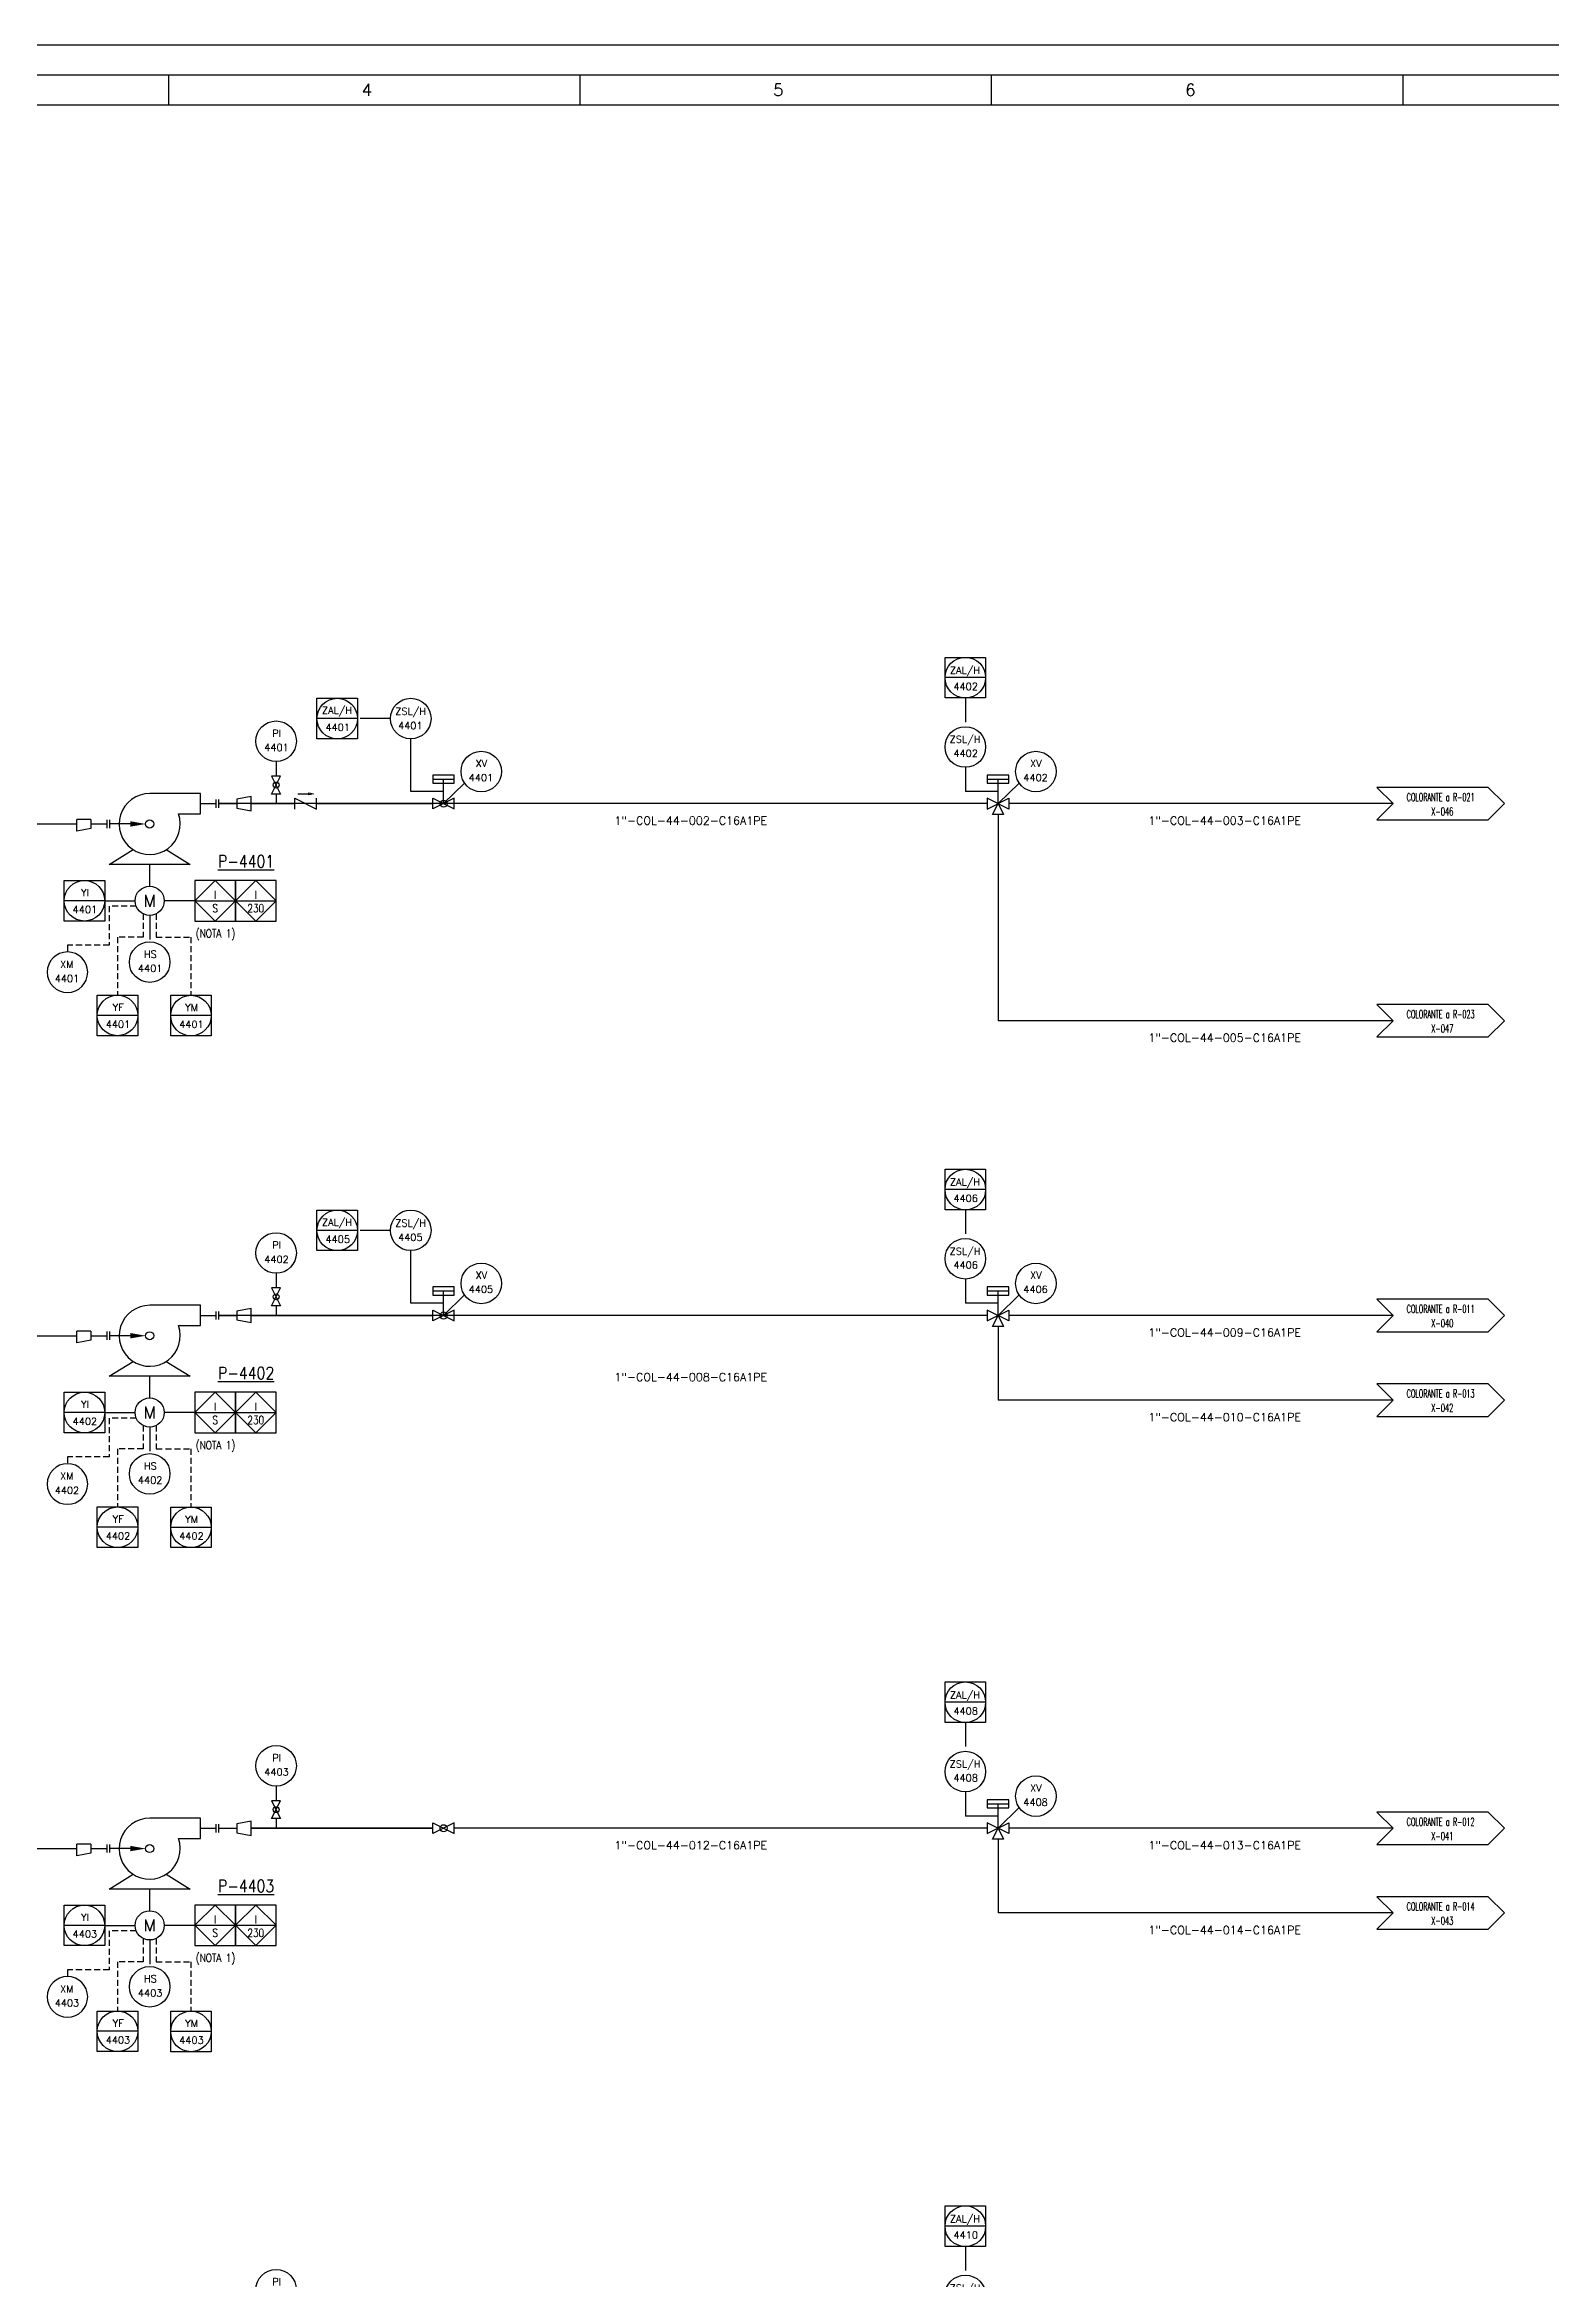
# Model space of a CAD drawing. Header units: millimetres. Extents: x -720 to -300, y -81 to 216.
# Drawn here: x -622.8 to -497.7, y 30.4 to 216.1 of the extents above; entities that cross this region are included whole.
import ezdxf
from ezdxf.enums import TextEntityAlignment as Align

# ---------------------------------------------------------------- set-up
doc = ezdxf.new("R2010")
doc.units = ezdxf.units.MM
doc.linetypes.add('TRAZOS', pattern=[0.75, 0.5, -0.25])
for name, color, linetype in [('CAJETIN', 1, 'Continuous'), ('CONEXION INTRUMENTOS', 1, 'Continuous'), ('EQUIPOS', 5, 'Continuous'), ('FORMATO', 7, 'Continuous'), ('INSTRUMENTOS', 1, 'Continuous'), ('TEX', 7, 'Continuous'), ('TEXTO-INSTRUMENTACION', 7, 'Continuous'), ('TEXTO-VALVULAS Y ACCESORIOS', 7, 'Continuous'), ('TUBERIA', 5, 'Continuous'), ('VALVULAS Y ACCESORIOS', 1, 'Continuous')]:
    doc.layers.add(name, color=color, linetype=linetype)
doc.layers.add('TUBERÍA2', color=1, linetype='TRAZOS', true_color=0xff0000)
doc.styles.add('PY', font='ROMANS.shx')
doc.styles.add('PY1', font='ROMANS.shx', dxfattribs={"width": 0.8})
doc.styles.add('TXT', font='txt')
doc.linetypes.add('SEÑAL_MECANICA2', pattern='A,4.411183,["o",PY,S=4.130212,R=360,X=0,Y=-1.374288],0.588817,-0.374158,["",PY,S=2,R=360,X=0,Y=-0.688262],-2.183682', length=7.55784)

# ---------------------------------------------------------------- blocks, each defined once
blk = doc.blocks.new('SEÑAL CIRCU MARCO')
at = {"color": 1, "linetype": 'Continuous', "ltscale": 0.5}
blk.add_line((5.7, 5.7), (-5.7, 5.7), dxfattribs=at)
at = {"color": 1, "flags": 128}
blk.add_lwpolyline([(5.7, 0), (-5.7, 0), (-5.7, 11.4), (5.7, 11.4)], close=True, dxfattribs=at)
at = {"color": 1}
blk.add_circle((0, 5.7), 5.7, dxfattribs=at)
at = {"style": 'PY'}
for tag, p in [('XXX', (0.18, 7.98)), ('YYY', (0.13, 3.24))]:
    blk.add_attdef(tag, text='', height=2, dxfattribs=at).set_placement(p, align=Align.MIDDLE)
blk = doc.blocks.new('SEÑAL CIR')
at = {"color": 1}
blk.add_circle((0, 5.7), 5.7, dxfattribs=at)
at = {"layer": 'INSTRUMENTOS', "linetype": 'Continuous', "style": 'PY', "flags": 4}
for p in [(0.18, 6.94), (0.13, 2.95)]:
    blk.add_attdef('---', text='', height=2, dxfattribs=at).set_placement(p, align=Align.CENTER)
blk = doc.blocks.new('SECUENCIA PROGRAMADA EN SISTEMA DE CONTROL PLC')
at = {"layer": 'INSTRUMENTOS'}
blk.add_line((-5, 5), (5, 5), dxfattribs=at)
at = {"layer": 'INSTRUMENTOS', "flags": 128}
for points in [[(0, 0), (-5, 5), (0, 10), (5, 5)], [(-5, 0), (5, 0), (5, 10), (-5, 10)]]:
    blk.add_lwpolyline(points, close=True, dxfattribs=at)
at = {"layer": 'TEXTO-INSTRUMENTACION', "linetype": 'Continuous', "style": 'PY1', "width": 0.8}
for tag, p in [('XXX', (0.01, 6.43)), ('YYY', (0.01, 3.17))]:
    blk.add_attdef(tag, text='', height=2, dxfattribs=at).set_placement(p, align=Align.MIDDLE_CENTER)
blk = doc.blocks.new('REDUCCION')
at = {"color": 1}
for p, q in [((0, 2), (0, -2)), ((4, 1.25), (0, 2)), ((4, -1.25), (4, 1.25)), ((0, -2), (4, -1.25))]:
    blk.add_line(p, q, dxfattribs=at)
at = {"style": 'PY1', "width": 0.8}
blk.add_attdef('.', text='', height=2, dxfattribs=at).set_placement((2, -3.65), align=Align.MIDDLE)
blk = doc.blocks.new('FLECHA')
at = {"color": 1}
blk.add_solid([(-0.88, -5), (0.87, -5), (0, 0)], dxfattribs=at)
blk = doc.blocks.new('VALVULA RETENCION')
at = {"layer": 'VALVULAS Y ACCESORIOS'}
blk.add_line((0.79, 2.4), (3.43, 2.4), dxfattribs=at)
at = {"layer": 'VALVULAS Y ACCESORIOS', "flags": 128}
blk.add_lwpolyline([(0, -1.33), (0, 1.33), (5.33, -1.33), (5.33, 1.33)], dxfattribs=at)
blk.add_lwpolyline([(4.65, 2.4), (3.43, 2.14), (3.43, 2.66)], close=True, dxfattribs=at)
at = {"layer": 'TEXTO-VALVULAS Y ACCESORIOS', "linetype": 'SEÑAL_MECANICA2', "style": 'PY1', "width": 0.8}
blk.add_attdef('REF.', text='', height=2, dxfattribs=at).set_placement((2.94, -3.07), align=Align.MIDDLE)
blk = doc.blocks.new('reduccion1')
at = {"color": 1}
for p, q in [((-3.5084, -1.7542), (-3.5084, 1.096375)), ((0, 1.096375), (-3.5084, 1.096375)), ((0, 1.096375), (0, -1.096375)), ((0, -1.096375), (-3.5084, -1.7542))]:
    blk.add_line(p, q, dxfattribs=at)
blk = doc.blocks.new('BANDERA DE FLUJO')
at = {"layer": 'TEX', "color": 1, "ltscale": 0.1, "flags": 128}
blk.add_lwpolyline([(-4, 4), (-31.46, 4), (-27.46, 0), (-31.46, -4), (-4, -4), (0, 0)], close=True, dxfattribs=at)
at = {"layer": 'TEX', "style": 'PY1', "width": 0.8}
for tag, p in [('ETIQUETA-LINEA-1', (-15.73, 0.61)), ('ETIQUETA-LINEA-2', (-15.73, -2.91))]:
    blk.add_attdef(tag, text='', height=2, dxfattribs=at).set_placement(p, align=Align.CENTER)
blk = doc.blocks.new('VALV TRES VIAS')
at = {"layer": 'VALVULAS Y ACCESORIOS', "flags": 128}
for points in [[(0, 1.33), (0, -1.33), (5.33, 1.33), (5.33, -1.33)], [(1.33, -2.67), (2.67, 0), (4, -2.67)]]:
    blk.add_lwpolyline(points, close=True, dxfattribs=at)
at = {"layer": 'TEXTO-VALVULAS Y ACCESORIOS', "linetype": 'Continuous', "style": 'PY1', "width": 0.8}
blk.add_attdef('REF.', text='', height=2, dxfattribs=at).set_placement((6.85, -3.07), align=Align.MIDDLE)
blk = doc.blocks.new('VALV GLOB-V')
at = {"layer": 'INSTRUMENTOS', "color": 1, "flags": 128}
blk.add_lwpolyline([(5.7, -1.43), (5.7, 1.43), (0, -1.43), (0, 1.43)], close=True, dxfattribs=at)
at = {"layer": 'INSTRUMENTOS', "color": 1}
blk.add_circle((2.85, 0), 0.95, dxfattribs=at)
at = {"layer": 'INSTRUMENTOS', "color": 7, "linetype": 'SEÑAL_MECANICA2', "style": 'PY'}
blk.add_attdef('REF.', text='', height=2, dxfattribs=at).set_placement((3, -3.37), align=Align.MIDDLE)
blk = doc.blocks.new('MARCO-A1')
at = {"layer": 'FORMATO', "color": 5}
for p, q in [((215.25, 589), (215.25, 584)), ((283.67, 589), (283.67, 584)), ((352.08, 589), (352.08, 584)), ((420.5, 589), (420.5, 584))]:
    blk.add_line(p, q, dxfattribs=at)
at = {"layer": 'FORMATO', "color": 1}
blk.add_lwpolyline([(0, 594), (841, 594), (841, 0), (0, 0)], close=True, dxfattribs=at)
at = {"layer": 'FORMATO', "color": 5}
blk.add_lwpolyline([(5, 589), (836, 589), (836, 5), (5, 5)], close=True, dxfattribs=at)
at = {"layer": 'FORMATO', "color": 8, "linetype": 'Continuous'}
blk.add_lwpolyline([(10, 584), (831, 584), (831, 10), (10, 10)], close=True, dxfattribs=at)
at = {"layer": 'FORMATO', "color": 1, "style": 'PY'}
for s, p in [('4', (247.4, 585.5)), ('5', (315.82, 585.5)), ('6', (384.34, 585.5))]:
    blk.add_text(s, height=2, dxfattribs=at).set_placement(p)

msp = doc.modelspace()

# ---------------------------------------------------------------- linework, layer by layer
at = {"color": 1}
for p, q in [((-589.67, 153.01), (-587.92, 154.72)), ((-543.61, 153.01), (-541.87, 154.72)), ((-614.07, 146.15), (-614.07, 147.95)), ((-589.67, 110.49), (-587.92, 112.21)), ((-543.61, 110.49), (-541.87, 112.21)), ((-614.07, 103.64), (-614.07, 105.44)), ((-543.61, 67.9), (-541.87, 69.61)), ((-614.07, 61.04), (-614.07, 62.84))]:
    msp.add_line(p, q, dxfattribs=at)
for centre in [(-614.07, 144.94), (-614.07, 102.43), (-614.07, 59.83)]:
    msp.add_circle(centre, 1.21, dxfattribs=at)
at = {"layer": 'CAJETIN', "color": 1, "linetype": 'TRAZOS', "ltscale": 4}
for p, q in [((-546.33, 161.79), (-546.33, 159.4)), ((-546.33, 119.27), (-546.33, 116.89)), ((-546.33, 76.68), (-546.33, 74.29)), ((-546.33, 33.16), (-546.33, 30.77))]:
    msp.add_line(p, q, dxfattribs=at)
at = {"layer": 'CAJETIN', "color": 1, "linetype": 'TRAZOS', "ltscale": 5}
for p, q in [((-594.08, 160.07), (-596.8, 160.07)), ((-594.08, 117.56), (-596.8, 117.56))]:
    msp.add_line(p, q, dxfattribs=at)
at = {"layer": 'CONEXION INTRUMENTOS', "linetype": 'Continuous'}
for p, q in [((-609.86, 153.01), (-608.54, 153.01)), ((-608.32, 153.01), (-606.83, 153.01)), ((-544.51, 153.01), (-608.32, 153.01)), ((-605.65, 153.01), (-602.02, 153.01)), ((-600.22, 153.01), (-590.55, 153.01)), ((-510.81, 153.01), (-542.71, 153.01)), ((-623.72, 151.32), (-620.13, 151.32)), ((-618.95, 151.32), (-617.61, 151.32)), ((-617.38, 150.98), (-617.38, 151.66)), ((-617.38, 150.98), (-617.38, 151.66)), ((-617.24, 151.32), (-617.38, 151.32)), ((-615.39, 151.32), (-617.38, 151.32)), ((-543.61, 152.11), (-543.61, 134.98)), ((-510.81, 134.98), (-543.61, 134.98)), ((-609.86, 110.49), (-608.54, 110.49)), ((-608.32, 110.49), (-606.83, 110.49)), ((-544.51, 110.49), (-608.32, 110.49)), ((-605.65, 110.49), (-600.22, 110.49)), ((-600.22, 110.49), (-590.55, 110.49)), ((-543.61, 109.6), (-543.61, 103.46)), ((-510.81, 110.49), (-542.71, 110.49)), ((-623.72, 108.81), (-620.13, 108.81)), ((-618.95, 108.81), (-617.61, 108.81)), ((-617.38, 108.47), (-617.38, 109.15)), ((-617.38, 108.47), (-617.38, 109.15)), ((-617.24, 108.81), (-617.38, 108.81)), ((-615.39, 108.81), (-617.38, 108.81)), ((-510.81, 103.46), (-543.61, 103.46)), ((-609.86, 67.9), (-608.54, 67.9)), ((-608.32, 67.9), (-606.83, 67.9)), ((-605.65, 67.9), (-600.22, 67.9)), ((-590.55, 67.9), (-605.65, 67.9)), ((-600.22, 67.9), (-590.55, 67.9)), ((-544.51, 67.9), (-588.78, 67.9)), ((-543.61, 67), (-543.61, 60.86)), ((-510.81, 67.9), (-542.71, 67.9)), ((-623.72, 66.21), (-620.13, 66.21)), ((-618.95, 66.21), (-617.61, 66.21)), ((-617.38, 65.88), (-617.38, 66.55)), ((-617.38, 65.88), (-617.38, 66.55)), ((-617.24, 66.21), (-617.38, 66.21)), ((-615.39, 66.21), (-617.38, 66.21)), ((-510.81, 60.86), (-543.61, 60.86))]:
    msp.add_line(p, q, dxfattribs=at)
at = {"layer": 'EQUIPOS', "color": 5, "linetype": 'Continuous'}
for points in [[(-609.86, 153.85), (-614.07, 153.85, 3.146264), (-611.68, 152.16), (-609.86, 152.16)], [(-609.86, 111.34), (-614.07, 111.34, 3.146264), (-611.68, 109.65), (-609.86, 109.65)], [(-609.86, 68.74), (-614.07, 68.74, 3.146264), (-611.68, 67.05), (-609.86, 67.05)]]:
    msp.add_lwpolyline(points, format="xyb", close=True, dxfattribs=at)
for points in [[(-612.7, 149.19), (-610.7, 147.95), (-617.44, 147.95), (-615.43, 149.19)], [(-612.7, 106.68), (-610.7, 105.44), (-617.44, 105.44), (-615.43, 106.68)], [(-612.7, 64.09), (-610.7, 62.84), (-617.44, 62.84), (-615.43, 64.09)]]:
    msp.add_lwpolyline(points, dxfattribs=at)
for centre in [(-614.07, 151.32), (-614.07, 108.81), (-614.07, 66.21)]:
    msp.add_circle(centre, 0.337, dxfattribs=at)
at = {"layer": 'INSTRUMENTOS', "linetype": 'Continuous'}
for p, q in [((-603.57, 156.51), (-603.57, 156.01)), ((-603.57, 156.01), (-603.57, 155.3)), ((-603.57, 153.81), (-603.57, 153.01)), ((-603.57, 114), (-603.57, 113.49)), ((-603.57, 113.49), (-603.57, 112.79)), ((-603.57, 111.3), (-603.57, 110.49)), ((-603.57, 71.4), (-603.57, 70.9)), ((-603.57, 70.9), (-603.57, 70.19)), ((-603.57, 68.7), (-603.57, 67.9))]:
    msp.add_line(p, q, dxfattribs=at)
at = {"layer": 'TUBERIA', "color": 1, "linetype": 'TRAZOS', "ltscale": 5}
for p, q in [((-617.81, 144.94), (-615.28, 144.94)), ((-610.32, 144.94), (-612.85, 144.94)), ((-617.81, 102.43), (-615.28, 102.43)), ((-610.32, 102.43), (-612.85, 102.43)), ((-617.81, 59.83), (-615.28, 59.83)), ((-610.32, 59.83), (-612.85, 59.83))]:
    msp.add_line(p, q, dxfattribs=at)
at = {"layer": 'TUBERIA', "color": 1, "linetype": 'TRAZOS', "ltscale": 4}
for p, q in [((-614.07, 143.73), (-614.07, 141.53)), ((-614.07, 101.22), (-614.07, 99.02)), ((-614.07, 58.62), (-614.07, 56.42))]:
    msp.add_line(p, q, dxfattribs=at)
at = {"layer": 'TUBERÍA2'}
for points in [[(-615.19, 144.49), (-617.44, 144.49), (-617.44, 141.25), (-620.9, 141.25), (-620.9, 140.69)], [(-614.61, 143.86), (-614.61, 141.92), (-616.74, 141.92), (-616.74, 137.1)], [(-613.52, 143.86), (-613.52, 141.92), (-610.64, 141.92), (-610.64, 137.14)], [(-615.19, 101.97), (-617.44, 101.97), (-617.44, 98.74), (-620.9, 98.74), (-620.9, 98.18)], [(-614.61, 101.35), (-614.61, 99.41), (-616.74, 99.41), (-616.74, 94.59)], [(-613.52, 101.35), (-613.52, 99.41), (-610.64, 99.41), (-610.64, 94.63)], [(-615.19, 59.38), (-617.44, 59.38), (-617.44, 56.14), (-620.9, 56.14), (-620.9, 55.58)], [(-614.61, 58.75), (-614.61, 56.81), (-616.74, 56.81), (-616.74, 52.72)], [(-613.52, 58.75), (-613.52, 56.81), (-610.64, 56.81), (-610.64, 52.76)]]:
    msp.add_lwpolyline(points, dxfattribs=at)
at = {"layer": 'VALVULAS Y ACCESORIOS'}
for p, q in [((-592.39, 154.02), (-592.39, 158.39)), ((-546.33, 156.03), (-546.33, 154.02)), ((-590.56, 155.04), (-588.77, 155.04)), ((-589.67, 153.01), (-589.67, 155.04)), ((-544.51, 155.04), (-542.71, 155.04)), ((-543.61, 153.01), (-543.61, 155.04)), ((-589.67, 154.02), (-592.39, 154.02)), ((-543.61, 154.02), (-546.33, 154.02)), ((-592.39, 111.51), (-592.39, 115.88)), ((-546.33, 113.52), (-546.33, 111.51)), ((-589.67, 111.51), (-592.39, 111.51)), ((-590.56, 112.53), (-588.77, 112.53)), ((-589.67, 110.49), (-589.67, 112.53)), ((-543.61, 111.51), (-546.33, 111.51)), ((-544.51, 112.53), (-542.71, 112.53)), ((-543.61, 110.49), (-543.61, 112.53)), ((-546.33, 70.92), (-546.33, 68.91)), ((-543.61, 68.91), (-546.33, 68.91)), ((-544.51, 69.93), (-542.71, 69.93)), ((-543.61, 67.9), (-543.61, 69.93))]:
    msp.add_line(p, q, dxfattribs=at)
at = {"layer": 'VALVULAS Y ACCESORIOS', "ltscale": 0.1}
for p, q in [((-608.54, 152.67), (-608.54, 153.34)), ((-608.32, 152.67), (-608.32, 153.34)), ((-617.61, 150.98), (-617.61, 151.66)), ((-617.61, 150.98), (-617.61, 151.66)), ((-608.54, 110.16), (-608.54, 110.83)), ((-608.32, 110.16), (-608.32, 110.83)), ((-617.61, 108.47), (-617.61, 109.15)), ((-617.61, 108.47), (-617.61, 109.15)), ((-608.54, 67.56), (-608.54, 68.23)), ((-608.32, 67.56), (-608.32, 68.23)), ((-617.61, 65.88), (-617.61, 66.55)), ((-617.61, 65.88), (-617.61, 66.55))]:
    msp.add_line(p, q, dxfattribs=at)
at = {"layer": 'VALVULAS Y ACCESORIOS', "flags": 128}
for points in [[(-590.56, 155.38), (-590.56, 154.71), (-588.77, 154.71), (-588.77, 155.38)], [(-544.51, 155.38), (-544.51, 154.71), (-542.71, 154.71), (-542.71, 155.38)], [(-590.56, 112.87), (-590.56, 112.19), (-588.77, 112.19), (-588.77, 112.87)], [(-544.51, 112.87), (-544.51, 112.19), (-542.71, 112.19), (-542.71, 112.87)], [(-544.51, 70.27), (-544.51, 69.6), (-542.71, 69.6), (-542.71, 70.27)]]:
    msp.add_lwpolyline(points, close=True, dxfattribs=at)

# ---------------------------------------------------------------- block references
for name, p, xscale, yscale, zscale in [('MARCO-A1', (-720.01, -80.6), 0.499409123998651, 0.499409123998651, 0.499409123998651), ('VALV TRES VIAS', (-544.51, 153.01), 0.3369136006307567, 0.3369136006307567, 0.3369136006307567), ('reduccion1', (-618.95, 151.32), 0.3369136006307567, 0.3369136006307567, 0.3369136006307567), ('VALV TRES VIAS', (-544.51, 110.49), 0.3369136006307567, 0.3369136006307567, 0.3369136006307567), ('reduccion1', (-618.95, 108.81), 0.3369136006307567, 0.3369136006307567, 0.3369136006307567), ('VALV TRES VIAS', (-544.51, 67.9), 0.3369136006307567, 0.3369136006307567, 0.3369136006307567), ('reduccion1', (-618.95, 66.21), 0.3369136006307567, 0.3369136006307567, 0.3369136006307567)]:
    msp.add_blockref(name, p, dxfattribs=dict(xscale=xscale, yscale=yscale, zscale=zscale))
ref = msp.add_blockref('SEÑAL CIRCU MARCO', (-546.33, 161.79), dxfattribs=dict(xscale=0.2955069191132123, yscale=0.2955069191132123, zscale=0.2955069191132123))
ref.add_attrib('XXX', 'ZAL/H', dxfattribs={"height": 0.591, "style": 'PY'}).set_placement((-546.36, 164.04), align=Align.MIDDLE)
ref.add_attrib('YYY', '4402', dxfattribs={"height": 0.591, "style": 'PY'}).set_placement((-546.3, 162.74), align=Align.MIDDLE)
ref = msp.add_blockref('SEÑAL CIRCU MARCO', (-598.49, 158.39), dxfattribs=dict(xscale=0.2955069191132889, yscale=0.2955069191132889, zscale=0.2955069191132889))
ref.add_attrib('XXX', 'ZAL/H', dxfattribs={"height": 0.591, "style": 'PY'}).set_placement((-598.51, 160.71), align=Align.MIDDLE)
ref.add_attrib('YYY', '4401', dxfattribs={"height": 0.591, "style": 'PY'}).set_placement((-598.45, 159.35), align=Align.MIDDLE)
at = {"linetype": 'Continuous'}
ref = msp.add_blockref('SEÑAL CIR', (-592.39, 158.39), dxfattribs=dict(at, xscale=0.2955069191132889, yscale=0.2955069191132889, zscale=0.2955069191132889))
ref.add_attrib('---', 'ZSL/H', dxfattribs={"layer": 'INSTRUMENTOS', "color": 7, "linetype": 'Continuous', "height": 0.591, "style": 'PY'}).set_placement((-592.39, 160.38), align=Align.CENTER)
ref.add_attrib('---', '4401', dxfattribs={"layer": 'INSTRUMENTOS', "color": 7, "linetype": 'Continuous', "height": 0.591, "style": 'PY'}).set_placement((-592.42, 159.2), align=Align.CENTER)
ref = msp.add_blockref('SEÑAL CIR', (-603.57, 156.51), dxfattribs=dict(at, xscale=0.2955069191132889, yscale=0.2955069191132889, zscale=0.2955069191132889))
ref.add_attrib('---', 'PI', dxfattribs={"layer": 'INSTRUMENTOS', "color": 7, "linetype": 'Continuous', "height": 0.591, "style": 'PY'}).set_placement((-603.52, 158.56), align=Align.CENTER)
ref.add_attrib('---', '4401', dxfattribs={"layer": 'INSTRUMENTOS', "color": 7, "linetype": 'Continuous', "height": 0.591, "style": 'PY'}).set_placement((-603.54, 157.38), align=Align.CENTER)
ref = msp.add_blockref('SEÑAL CIR', (-546.33, 156.03), dxfattribs=dict(at, xscale=0.2955069191132123, yscale=0.2955069191132123, zscale=0.2955069191132123))
ref.add_attrib('---', 'ZSL/H', dxfattribs={"layer": 'INSTRUMENTOS', "color": 7, "linetype": 'Continuous', "height": 0.591, "style": 'PY'}).set_placement((-546.35, 158.05), align=Align.CENTER)
ref.add_attrib('---', '4402', dxfattribs={"layer": 'INSTRUMENTOS', "color": 7, "linetype": 'Continuous', "height": 0.591, "style": 'PY'}).set_placement((-546.3, 156.9), align=Align.CENTER)
ref = msp.add_blockref('SEÑAL CIR', (-586.53, 153.99), dxfattribs=dict(at, xscale=0.2955069191132889, yscale=0.2955069191132889, zscale=0.2955069191132889))
ref.add_attrib('---', 'XV', dxfattribs={"layer": 'INSTRUMENTOS', "color": 7, "linetype": 'Continuous', "height": 0.591, "style": 'PY'}).set_placement((-586.53, 156.06), align=Align.CENTER)
ref.add_attrib('---', '4401', dxfattribs={"layer": 'INSTRUMENTOS', "color": 7, "linetype": 'Continuous', "height": 0.591, "style": 'PY'}).set_placement((-586.56, 154.88), align=Align.CENTER)
ref = msp.add_blockref('SEÑAL CIR', (-540.47, 153.99), dxfattribs=dict(at, xscale=0.2955069191132123, yscale=0.2955069191132123, zscale=0.2955069191132123))
ref.add_attrib('---', 'XV', dxfattribs={"layer": 'INSTRUMENTOS', "color": 7, "linetype": 'Continuous', "height": 0.591, "style": 'PY'}).set_placement((-540.47, 156.06), align=Align.CENTER)
ref.add_attrib('---', '4402', dxfattribs={"layer": 'INSTRUMENTOS', "color": 7, "linetype": 'Continuous', "height": 0.591, "style": 'PY'}).set_placement((-540.5, 154.88), align=Align.CENTER)
ref = msp.add_blockref('BANDERA DE FLUJO', (-501.56, 153.01), dxfattribs=dict(xscale=0.3369136006307567, yscale=0.3369136006307567, zscale=0.3369136006307567))
ref.add_attrib('ETIQUETA-LINEA-1', 'COLORANTE a R-021', dxfattribs={"layer": 'TEX', "height": 0.6738, "style": 'PY1', "width": 0.55}).set_placement((-506.86, 153.21), align=Align.CENTER)
ref.add_attrib('ETIQUETA-LINEA-2', ' X-046', dxfattribs={"layer": 'TEX', "height": 0.674, "style": 'PY1', "width": 0.6}).set_placement((-506.86, 152.02), align=Align.CENTER)
for name, p, xscale, yscale, zscale in [('VALVULA RETENCION', (-602.02, 153.01), 0.3369136006307567, 0.3369136006307567, 0.3369136006307567), ('VALV GLOB-V', (-590.55, 153.01), 0.3110599148560533, 0.3110599148560533, 0.3110599148560533), ('VALV GLOB-V', (-590.55, 110.49), 0.3110599148560533, 0.3110599148560533, 0.3110599148560533), ('VALV GLOB-V', (-590.55, 67.9), 0.3110599148560533, 0.3110599148560533, 0.3110599148560533)]:
    msp.add_blockref(name, p, dxfattribs=dict(at, xscale=xscale, yscale=yscale, zscale=zscale))
for p, xscale, yscale, zscale, values in [((-619.49, 143.26), 0.2955069191132889, 0.2955069191132889, 0.2955069191132889, {'XXX': 'YI', 'YYY': '4401'}), ((-616.74, 133.73), 0.2955069191132506, 0.2955069191132506, 0.2955069191132506, {'XXX': 'YF', 'YYY': '4401'}), ((-610.64, 133.72), 0.2955069191132506, 0.2955069191132506, 0.2955069191132506, {'XXX': 'YM', 'YYY': '4401'}), ((-619.49, 100.75), 0.2955069191132889, 0.2955069191132889, 0.2955069191132889, {'XXX': 'YI', 'YYY': '4402'}), ((-616.74, 91.22), 0.2955069191132506, 0.2955069191132506, 0.2955069191132506, {'XXX': 'YF', 'YYY': '4402'}), ((-610.64, 91.21), 0.2955069191132506, 0.2955069191132506, 0.2955069191132506, {'XXX': 'YM', 'YYY': '4402'}), ((-619.49, 58.15), 0.2955069191132889, 0.2955069191132889, 0.2955069191132889, {'XXX': 'YI', 'YYY': '4403'}), ((-616.74, 49.35), 0.2955069191132506, 0.2955069191132506, 0.2955069191132506, {'XXX': 'YF', 'YYY': '4403'}), ((-610.64, 49.34), 0.2955069191132506, 0.2955069191132506, 0.2955069191132506, {'XXX': 'YM', 'YYY': '4403'})]:
    msp.add_blockref('SEÑAL CIRCU MARCO', p, dxfattribs=dict(xscale=xscale, yscale=yscale, zscale=zscale)).add_auto_attribs(values)
ref = msp.add_blockref('SECUENCIA PROGRAMADA EN SISTEMA DE CONTROL PLC', (-608.64, 143.26), dxfattribs=dict(xscale=0.3372807006582458, yscale=0.3372807006582458, zscale=0.3372807006582458))
ref.add_attrib('XXX', 'I', dxfattribs={"layer": 'TEXTO-INSTRUMENTACION', "linetype": 'Continuous', "height": 0.675, "style": 'TXT'}).set_placement((-608.63, 145.43), align=Align.MIDDLE_CENTER)
ref.add_attrib('YYY', 'S', dxfattribs={"layer": 'TEXTO-INSTRUMENTACION', "linetype": 'Continuous', "height": 0.675, "style": 'PY1', "width": 0.8}).set_placement((-608.63, 144.32), align=Align.MIDDLE_CENTER)
ref = msp.add_blockref('SECUENCIA PROGRAMADA EN SISTEMA DE CONTROL PLC', (-605.26, 143.26), dxfattribs=dict(xscale=0.3372807006582458, yscale=0.3372807006582458, zscale=0.3372807006582458))
ref.add_attrib('XXX', 'I', dxfattribs={"layer": 'TEXTO-INSTRUMENTACION', "linetype": 'Continuous', "height": 0.675, "style": 'TXT'}).set_placement((-605.26, 145.43), align=Align.MIDDLE_CENTER)
ref.add_attrib('YYY', '230', dxfattribs={"layer": 'TEXTO-INSTRUMENTACION', "linetype": 'Continuous', "height": 0.675, "style": 'PY1', "width": 0.8}).set_placement((-605.26, 144.32), align=Align.MIDDLE_CENTER)
ref = msp.add_blockref('SEÑAL CIR', (-614.07, 138.16), dxfattribs=dict(at, xscale=0.2955069191132889, yscale=0.2955069191132889, zscale=0.2955069191132889))
ref.add_attrib('---', 'HS', dxfattribs={"layer": 'INSTRUMENTOS', "color": 7, "linetype": 'Continuous', "height": 0.591, "style": 'PY'}).set_placement((-614.01, 140.21), align=Align.CENTER)
ref.add_attrib('---', '4401', dxfattribs={"layer": 'INSTRUMENTOS', "color": 7, "linetype": 'Continuous', "height": 0.591, "style": 'PY'}).set_placement((-614.03, 139.03), align=Align.CENTER)
ref = msp.add_blockref('SEÑAL CIR', (-620.9, 137.32), dxfattribs=dict(at, xscale=-0.2955069191132506, yscale=0.2955069191132506, zscale=0.2955069191132506))
ref.add_attrib('---', 'XM', dxfattribs={"layer": 'INSTRUMENTOS', "color": 7, "linetype": 'Continuous', "height": 0.591, "style": 'PY'}).set_placement((-620.95, 139.37), align=Align.CENTER)
ref.add_attrib('---', '4401', dxfattribs={"layer": 'INSTRUMENTOS', "color": 7, "linetype": 'Continuous', "height": 0.591, "style": 'PY'}).set_placement((-620.94, 138.19), align=Align.CENTER)
ref = msp.add_blockref('BANDERA DE FLUJO', (-501.56, 134.98), dxfattribs=dict(xscale=0.3369136006307567, yscale=0.3369136006307567, zscale=0.3369136006307567))
ref.add_attrib('ETIQUETA-LINEA-1', 'COLORANTE a R-023', dxfattribs={"layer": 'TEX', "height": 0.6738, "style": 'PY1', "width": 0.55}).set_placement((-506.86, 135.18), align=Align.CENTER)
ref.add_attrib('ETIQUETA-LINEA-2', ' X-047', dxfattribs={"layer": 'TEX', "height": 0.674, "style": 'PY1', "width": 0.6}).set_placement((-506.86, 133.99), align=Align.CENTER)
ref = msp.add_blockref('SEÑAL CIRCU MARCO', (-546.33, 119.27), dxfattribs=dict(xscale=0.2955069191132123, yscale=0.2955069191132123, zscale=0.2955069191132123))
ref.add_attrib('XXX', 'ZAL/H', dxfattribs={"height": 0.591, "style": 'PY'}).set_placement((-546.36, 121.53), align=Align.MIDDLE)
ref.add_attrib('YYY', '4406', dxfattribs={"height": 0.591, "style": 'PY'}).set_placement((-546.3, 120.23), align=Align.MIDDLE)
ref = msp.add_blockref('SEÑAL CIRCU MARCO', (-598.49, 115.88), dxfattribs=dict(xscale=0.2955069191132889, yscale=0.2955069191132889, zscale=0.2955069191132889))
ref.add_attrib('XXX', 'ZAL/H', dxfattribs={"height": 0.591, "style": 'PY'}).set_placement((-598.51, 118.19), align=Align.MIDDLE)
ref.add_attrib('YYY', '4405', dxfattribs={"height": 0.591, "style": 'PY'}).set_placement((-598.45, 116.83), align=Align.MIDDLE)
ref = msp.add_blockref('SEÑAL CIR', (-592.39, 115.88), dxfattribs=dict(at, xscale=0.2955069191132889, yscale=0.2955069191132889, zscale=0.2955069191132889))
ref.add_attrib('---', 'ZSL/H', dxfattribs={"layer": 'INSTRUMENTOS', "color": 7, "linetype": 'Continuous', "height": 0.591, "style": 'PY'}).set_placement((-592.39, 117.87), align=Align.CENTER)
ref.add_attrib('---', '4405', dxfattribs={"layer": 'INSTRUMENTOS', "color": 7, "linetype": 'Continuous', "height": 0.591, "style": 'PY'}).set_placement((-592.42, 116.69), align=Align.CENTER)
ref = msp.add_blockref('SEÑAL CIR', (-603.57, 114), dxfattribs=dict(at, xscale=0.2955069191132889, yscale=0.2955069191132889, zscale=0.2955069191132889))
ref.add_attrib('---', 'PI', dxfattribs={"layer": 'INSTRUMENTOS', "color": 7, "linetype": 'Continuous', "height": 0.591, "style": 'PY'}).set_placement((-603.52, 116.05), align=Align.CENTER)
ref.add_attrib('---', '4402', dxfattribs={"layer": 'INSTRUMENTOS', "color": 7, "linetype": 'Continuous', "height": 0.591, "style": 'PY'}).set_placement((-603.54, 114.87), align=Align.CENTER)
ref = msp.add_blockref('SEÑAL CIR', (-546.33, 113.52), dxfattribs=dict(at, xscale=0.2955069191132123, yscale=0.2955069191132123, zscale=0.2955069191132123))
ref.add_attrib('---', 'ZSL/H', dxfattribs={"layer": 'INSTRUMENTOS', "color": 7, "linetype": 'Continuous', "height": 0.591, "style": 'PY'}).set_placement((-546.35, 115.53), align=Align.CENTER)
ref.add_attrib('---', '4406', dxfattribs={"layer": 'INSTRUMENTOS', "color": 7, "linetype": 'Continuous', "height": 0.591, "style": 'PY'}).set_placement((-546.3, 114.39), align=Align.CENTER)
ref = msp.add_blockref('SEÑAL CIR', (-586.53, 111.47), dxfattribs=dict(at, xscale=0.2955069191132889, yscale=0.2955069191132889, zscale=0.2955069191132889))
ref.add_attrib('---', 'XV', dxfattribs={"layer": 'INSTRUMENTOS', "color": 7, "linetype": 'Continuous', "height": 0.591, "style": 'PY'}).set_placement((-586.53, 113.55), align=Align.CENTER)
ref.add_attrib('---', '4405', dxfattribs={"layer": 'INSTRUMENTOS', "color": 7, "linetype": 'Continuous', "height": 0.591, "style": 'PY'}).set_placement((-586.56, 112.37), align=Align.CENTER)
ref = msp.add_blockref('SEÑAL CIR', (-540.47, 111.47), dxfattribs=dict(at, xscale=0.2955069191132123, yscale=0.2955069191132123, zscale=0.2955069191132123))
ref.add_attrib('---', 'XV', dxfattribs={"layer": 'INSTRUMENTOS', "color": 7, "linetype": 'Continuous', "height": 0.591, "style": 'PY'}).set_placement((-540.47, 113.55), align=Align.CENTER)
ref.add_attrib('---', '4406', dxfattribs={"layer": 'INSTRUMENTOS', "color": 7, "linetype": 'Continuous', "height": 0.591, "style": 'PY'}).set_placement((-540.5, 112.37), align=Align.CENTER)
ref = msp.add_blockref('BANDERA DE FLUJO', (-501.56, 110.49), dxfattribs=dict(xscale=0.3369136006307567, yscale=0.3369136006307567, zscale=0.3369136006307567))
ref.add_attrib('ETIQUETA-LINEA-1', 'COLORANTE a R-011', dxfattribs={"layer": 'TEX', "height": 0.6738, "style": 'PY1', "width": 0.55}).set_placement((-506.86, 110.7), align=Align.CENTER)
ref.add_attrib('ETIQUETA-LINEA-2', ' X-040', dxfattribs={"layer": 'TEX', "height": 0.674, "style": 'PY1', "width": 0.6}).set_placement((-506.86, 109.51), align=Align.CENTER)
ref = msp.add_blockref('SECUENCIA PROGRAMADA EN SISTEMA DE CONTROL PLC', (-608.64, 100.74), dxfattribs=dict(xscale=0.3372807006582458, yscale=0.3372807006582458, zscale=0.3372807006582458))
ref.add_attrib('XXX', 'I', dxfattribs={"layer": 'TEXTO-INSTRUMENTACION', "linetype": 'Continuous', "height": 0.675, "style": 'TXT'}).set_placement((-608.63, 102.91), align=Align.MIDDLE_CENTER)
ref.add_attrib('YYY', 'S', dxfattribs={"layer": 'TEXTO-INSTRUMENTACION', "linetype": 'Continuous', "height": 0.675, "style": 'PY1', "width": 0.8}).set_placement((-608.63, 101.81), align=Align.MIDDLE_CENTER)
ref = msp.add_blockref('SECUENCIA PROGRAMADA EN SISTEMA DE CONTROL PLC', (-605.26, 100.74), dxfattribs=dict(xscale=0.3372807006582458, yscale=0.3372807006582458, zscale=0.3372807006582458))
ref.add_attrib('XXX', 'I', dxfattribs={"layer": 'TEXTO-INSTRUMENTACION', "linetype": 'Continuous', "height": 0.675, "style": 'TXT'}).set_placement((-605.26, 102.91), align=Align.MIDDLE_CENTER)
ref.add_attrib('YYY', '230', dxfattribs={"layer": 'TEXTO-INSTRUMENTACION', "linetype": 'Continuous', "height": 0.675, "style": 'PY1', "width": 0.8}).set_placement((-605.26, 101.81), align=Align.MIDDLE_CENTER)
ref = msp.add_blockref('BANDERA DE FLUJO', (-501.56, 103.46), dxfattribs=dict(xscale=0.3369136006307567, yscale=0.3369136006307567, zscale=0.3369136006307567))
ref.add_attrib('ETIQUETA-LINEA-1', 'COLORANTE a R-013', dxfattribs={"layer": 'TEX', "height": 0.6738, "style": 'PY1', "width": 0.55}).set_placement((-506.86, 103.67), align=Align.CENTER)
ref.add_attrib('ETIQUETA-LINEA-2', ' X-042', dxfattribs={"layer": 'TEX', "height": 0.674, "style": 'PY1', "width": 0.6}).set_placement((-506.86, 102.48), align=Align.CENTER)
ref = msp.add_blockref('SEÑAL CIR', (-614.07, 95.65), dxfattribs=dict(at, xscale=0.2955069191132889, yscale=0.2955069191132889, zscale=0.2955069191132889))
ref.add_attrib('---', 'HS', dxfattribs={"layer": 'INSTRUMENTOS', "color": 7, "linetype": 'Continuous', "height": 0.591, "style": 'PY'}).set_placement((-614.01, 97.7), align=Align.CENTER)
ref.add_attrib('---', '4402', dxfattribs={"layer": 'INSTRUMENTOS', "color": 7, "linetype": 'Continuous', "height": 0.591, "style": 'PY'}).set_placement((-614.03, 96.52), align=Align.CENTER)
ref = msp.add_blockref('SEÑAL CIR', (-620.9, 94.81), dxfattribs=dict(at, xscale=-0.2955069191132506, yscale=0.2955069191132506, zscale=0.2955069191132506))
ref.add_attrib('---', 'XM', dxfattribs={"layer": 'INSTRUMENTOS', "color": 7, "linetype": 'Continuous', "height": 0.591, "style": 'PY'}).set_placement((-620.95, 96.86), align=Align.CENTER)
ref.add_attrib('---', '4402', dxfattribs={"layer": 'INSTRUMENTOS', "color": 7, "linetype": 'Continuous', "height": 0.591, "style": 'PY'}).set_placement((-620.94, 95.68), align=Align.CENTER)
ref = msp.add_blockref('SEÑAL CIRCU MARCO', (-546.33, 76.68), dxfattribs=dict(xscale=0.2955069191132123, yscale=0.2955069191132123, zscale=0.2955069191132123))
ref.add_attrib('XXX', 'ZAL/H', dxfattribs={"height": 0.591, "style": 'PY'}).set_placement((-546.36, 78.93), align=Align.MIDDLE)
ref.add_attrib('YYY', '4408', dxfattribs={"height": 0.591, "style": 'PY'}).set_placement((-546.3, 77.63), align=Align.MIDDLE)
ref = msp.add_blockref('SEÑAL CIR', (-603.57, 71.4), dxfattribs=dict(at, xscale=0.2955069191132889, yscale=0.2955069191132889, zscale=0.2955069191132889))
ref.add_attrib('---', 'PI', dxfattribs={"layer": 'INSTRUMENTOS', "color": 7, "linetype": 'Continuous', "height": 0.591, "style": 'PY'}).set_placement((-603.52, 73.45), align=Align.CENTER)
ref.add_attrib('---', '4403', dxfattribs={"layer": 'INSTRUMENTOS', "color": 7, "linetype": 'Continuous', "height": 0.591, "style": 'PY'}).set_placement((-603.54, 72.27), align=Align.CENTER)
ref = msp.add_blockref('SEÑAL CIR', (-546.33, 70.92), dxfattribs=dict(at, xscale=0.2955069191132123, yscale=0.2955069191132123, zscale=0.2955069191132123))
ref.add_attrib('---', 'ZSL/H', dxfattribs={"layer": 'INSTRUMENTOS', "color": 7, "linetype": 'Continuous', "height": 0.591, "style": 'PY'}).set_placement((-546.35, 72.94), align=Align.CENTER)
ref.add_attrib('---', '4408', dxfattribs={"layer": 'INSTRUMENTOS', "color": 7, "linetype": 'Continuous', "height": 0.591, "style": 'PY'}).set_placement((-546.3, 71.79), align=Align.CENTER)
ref = msp.add_blockref('SEÑAL CIR', (-540.47, 68.88), dxfattribs=dict(at, xscale=0.2955069191132123, yscale=0.2955069191132123, zscale=0.2955069191132123))
ref.add_attrib('---', 'XV', dxfattribs={"layer": 'INSTRUMENTOS', "color": 7, "linetype": 'Continuous', "height": 0.591, "style": 'PY'}).set_placement((-540.47, 70.95), align=Align.CENTER)
ref.add_attrib('---', '4408', dxfattribs={"layer": 'INSTRUMENTOS', "color": 7, "linetype": 'Continuous', "height": 0.591, "style": 'PY'}).set_placement((-540.5, 69.77), align=Align.CENTER)
ref = msp.add_blockref('BANDERA DE FLUJO', (-501.56, 67.9), dxfattribs=dict(xscale=0.3369136006307567, yscale=0.3369136006307567, zscale=0.3369136006307567))
ref.add_attrib('ETIQUETA-LINEA-1', 'COLORANTE a R-012', dxfattribs={"layer": 'TEX', "height": 0.6738, "style": 'PY1', "width": 0.55}).set_placement((-506.86, 68.1), align=Align.CENTER)
ref.add_attrib('ETIQUETA-LINEA-2', ' X-041', dxfattribs={"layer": 'TEX', "height": 0.674, "style": 'PY1', "width": 0.6}).set_placement((-506.86, 66.91), align=Align.CENTER)
ref = msp.add_blockref('SECUENCIA PROGRAMADA EN SISTEMA DE CONTROL PLC', (-608.64, 58.15), dxfattribs=dict(xscale=0.3372807006582458, yscale=0.3372807006582458, zscale=0.3372807006582458))
ref.add_attrib('XXX', 'I', dxfattribs={"layer": 'TEXTO-INSTRUMENTACION', "linetype": 'Continuous', "height": 0.675, "style": 'TXT'}).set_placement((-608.63, 60.32), align=Align.MIDDLE_CENTER)
ref.add_attrib('YYY', 'S', dxfattribs={"layer": 'TEXTO-INSTRUMENTACION', "linetype": 'Continuous', "height": 0.675, "style": 'PY1', "width": 0.8}).set_placement((-608.63, 59.21), align=Align.MIDDLE_CENTER)
ref = msp.add_blockref('SECUENCIA PROGRAMADA EN SISTEMA DE CONTROL PLC', (-605.26, 58.15), dxfattribs=dict(xscale=0.3372807006582458, yscale=0.3372807006582458, zscale=0.3372807006582458))
ref.add_attrib('XXX', 'I', dxfattribs={"layer": 'TEXTO-INSTRUMENTACION', "linetype": 'Continuous', "height": 0.675, "style": 'TXT'}).set_placement((-605.26, 60.32), align=Align.MIDDLE_CENTER)
ref.add_attrib('YYY', '230', dxfattribs={"layer": 'TEXTO-INSTRUMENTACION', "linetype": 'Continuous', "height": 0.675, "style": 'PY1', "width": 0.8}).set_placement((-605.26, 59.21), align=Align.MIDDLE_CENTER)
ref = msp.add_blockref('BANDERA DE FLUJO', (-501.56, 60.86), dxfattribs=dict(xscale=0.3369136006307567, yscale=0.3369136006307567, zscale=0.3369136006307567))
ref.add_attrib('ETIQUETA-LINEA-1', 'COLORANTE a R-014', dxfattribs={"layer": 'TEX', "height": 0.6738, "style": 'PY1', "width": 0.55}).set_placement((-506.86, 61.07), align=Align.CENTER)
ref.add_attrib('ETIQUETA-LINEA-2', ' X-043', dxfattribs={"layer": 'TEX', "height": 0.674, "style": 'PY1', "width": 0.6}).set_placement((-506.86, 59.88), align=Align.CENTER)
ref = msp.add_blockref('SEÑAL CIR', (-614.07, 53.05), dxfattribs=dict(at, xscale=0.2955069191132889, yscale=0.2955069191132889, zscale=0.2955069191132889))
ref.add_attrib('---', 'HS', dxfattribs={"layer": 'INSTRUMENTOS', "color": 7, "linetype": 'Continuous', "height": 0.591, "style": 'PY'}).set_placement((-614.01, 55.1), align=Align.CENTER)
ref.add_attrib('---', '4403', dxfattribs={"layer": 'INSTRUMENTOS', "color": 7, "linetype": 'Continuous', "height": 0.591, "style": 'PY'}).set_placement((-614.03, 53.92), align=Align.CENTER)
ref = msp.add_blockref('SEÑAL CIR', (-620.9, 52.21), dxfattribs=dict(at, xscale=-0.2955069191132506, yscale=0.2955069191132506, zscale=0.2955069191132506))
ref.add_attrib('---', 'XM', dxfattribs={"layer": 'INSTRUMENTOS', "color": 7, "linetype": 'Continuous', "height": 0.591, "style": 'PY'}).set_placement((-620.95, 54.26), align=Align.CENTER)
ref.add_attrib('---', '4403', dxfattribs={"layer": 'INSTRUMENTOS', "color": 7, "linetype": 'Continuous', "height": 0.591, "style": 'PY'}).set_placement((-620.94, 53.08), align=Align.CENTER)
ref = msp.add_blockref('SEÑAL CIRCU MARCO', (-546.33, 33.16), dxfattribs=dict(xscale=0.2955069191132123, yscale=0.2955069191132123, zscale=0.2955069191132123))
ref.add_attrib('XXX', 'ZAL/H', dxfattribs={"height": 0.591, "style": 'PY'}).set_placement((-546.36, 35.41), align=Align.MIDDLE)
ref.add_attrib('YYY', '4410', dxfattribs={"height": 0.591, "style": 'PY'}).set_placement((-546.3, 34.12), align=Align.MIDDLE)
ref = msp.add_blockref('SEÑAL CIR', (-603.57, 27.88), dxfattribs=dict(at, xscale=0.2955069191132889, yscale=0.2955069191132889, zscale=0.2955069191132889))
ref.add_attrib('---', 'PI', dxfattribs={"layer": 'INSTRUMENTOS', "color": 7, "linetype": 'Continuous', "height": 0.591, "style": 'PY'}).set_placement((-603.52, 29.93), align=Align.CENTER)
ref.add_attrib('---', '4404', dxfattribs={"layer": 'INSTRUMENTOS', "color": 7, "linetype": 'Continuous', "height": 0.591, "style": 'PY'}).set_placement((-603.54, 28.76), align=Align.CENTER)
ref = msp.add_blockref('SEÑAL CIR', (-546.33, 27.41), dxfattribs=dict(at, xscale=0.2955069191132123, yscale=0.2955069191132123, zscale=0.2955069191132123))
ref.add_attrib('---', 'ZSL/H', dxfattribs={"layer": 'INSTRUMENTOS', "color": 7, "linetype": 'Continuous', "height": 0.591, "style": 'PY'}).set_placement((-546.35, 29.42), align=Align.CENTER)
ref.add_attrib('---', '4410', dxfattribs={"layer": 'INSTRUMENTOS', "color": 7, "linetype": 'Continuous', "height": 0.591, "style": 'PY'}).set_placement((-546.3, 28.28), align=Align.CENTER)
at = {"layer": 'INSTRUMENTOS', "linetype": 'Continuous', "xscale": 0.2610193790150029, "yscale": 0.2610193790150029, "zscale": 0.2610193790150029, "rotation": 90}
for p in [(-603.57, 153.81), (-603.57, 111.3), (-603.57, 68.7)]:
    msp.add_blockref('VALV GLOB-V', p, dxfattribs=at)
at = {"layer": 'INSTRUMENTOS', "xscale": 0.2560543364794486, "yscale": 0.2560543364794486, "zscale": 0.2560543364794486, "rotation": 270}
for p in [(-614.4, 151.32), (-614.4, 108.81), (-614.4, 66.21)]:
    msp.add_blockref('FLECHA', p, dxfattribs=at)
at = {"layer": 'TUBERIA', "color": 5, "linetype": 'Continuous', "xscale": 0.2955069191132506, "yscale": 0.2955069191132506, "zscale": 0.2955069191132506, "rotation": 180}
for p in [(-605.65, 153.01), (-605.65, 110.49), (-605.65, 67.9)]:
    msp.add_blockref('REDUCCION', p, dxfattribs=at)

# ---------------------------------------------------------------- texts
at = {"color": 7, "style": 'PY'}
for p in [(-614.07, 144.94), (-614.07, 102.43), (-614.07, 59.83)]:
    msp.add_text('M', height=0.983, dxfattribs=at).set_placement(p, align=Align.MIDDLE)
at = {"layer": 'EQUIPOS', "color": 6, "linetype": 'Continuous', "style": 'PY', "width": 0.85}
for s, p in [('%%UP-4401', (-606.06, 147.71)), ('%%UP-4402', (-606.06, 105.2)), ('%%UP-4403', (-606.06, 62.6))]:
    msp.add_text(s, height=1.011, dxfattribs=at).set_placement(p, align=Align.CENTER)
at = {"layer": 'TEX', "color": 7, "char_height": 0.674, "width": 9.6369, "attachment_point": 5, "style": 'PY1'}
for insert in [(-608.6, 142.12), (-608.6, 99.61), (-608.6, 57.02)]:
    msp.add_mtext('(NOTA 1)', dxfattribs=dict(at, insert=insert))
at = {"layer": 'TEXTO-VALVULAS Y ACCESORIOS', "style": 'PY'}
for s, p in [('1"-COL-44-002-C16A1PE', (-569.13, 151.26)), ('1"-COL-44-003-C16A1PE', (-524.79, 151.26)), ('1"-COL-44-005-C16A1PE', (-524.79, 133.23)), ('1"-COL-44-009-C16A1PE', (-524.79, 108.74)), ('1"-COL-44-008-C16A1PE', (-569.13, 105.04)), ('1"-COL-44-010-C16A1PE', (-524.79, 101.71)), ('1"-COL-44-012-C16A1PE', (-569.13, 66.15)), ('1"-COL-44-013-C16A1PE', (-524.79, 66.15)), ('1"-COL-44-014-C16A1PE', (-524.79, 59.11))]:
    msp.add_text(s, height=0.6738, dxfattribs=at).set_placement(p, align=Align.CENTER)

doc.saveas('drawing.dxf')
